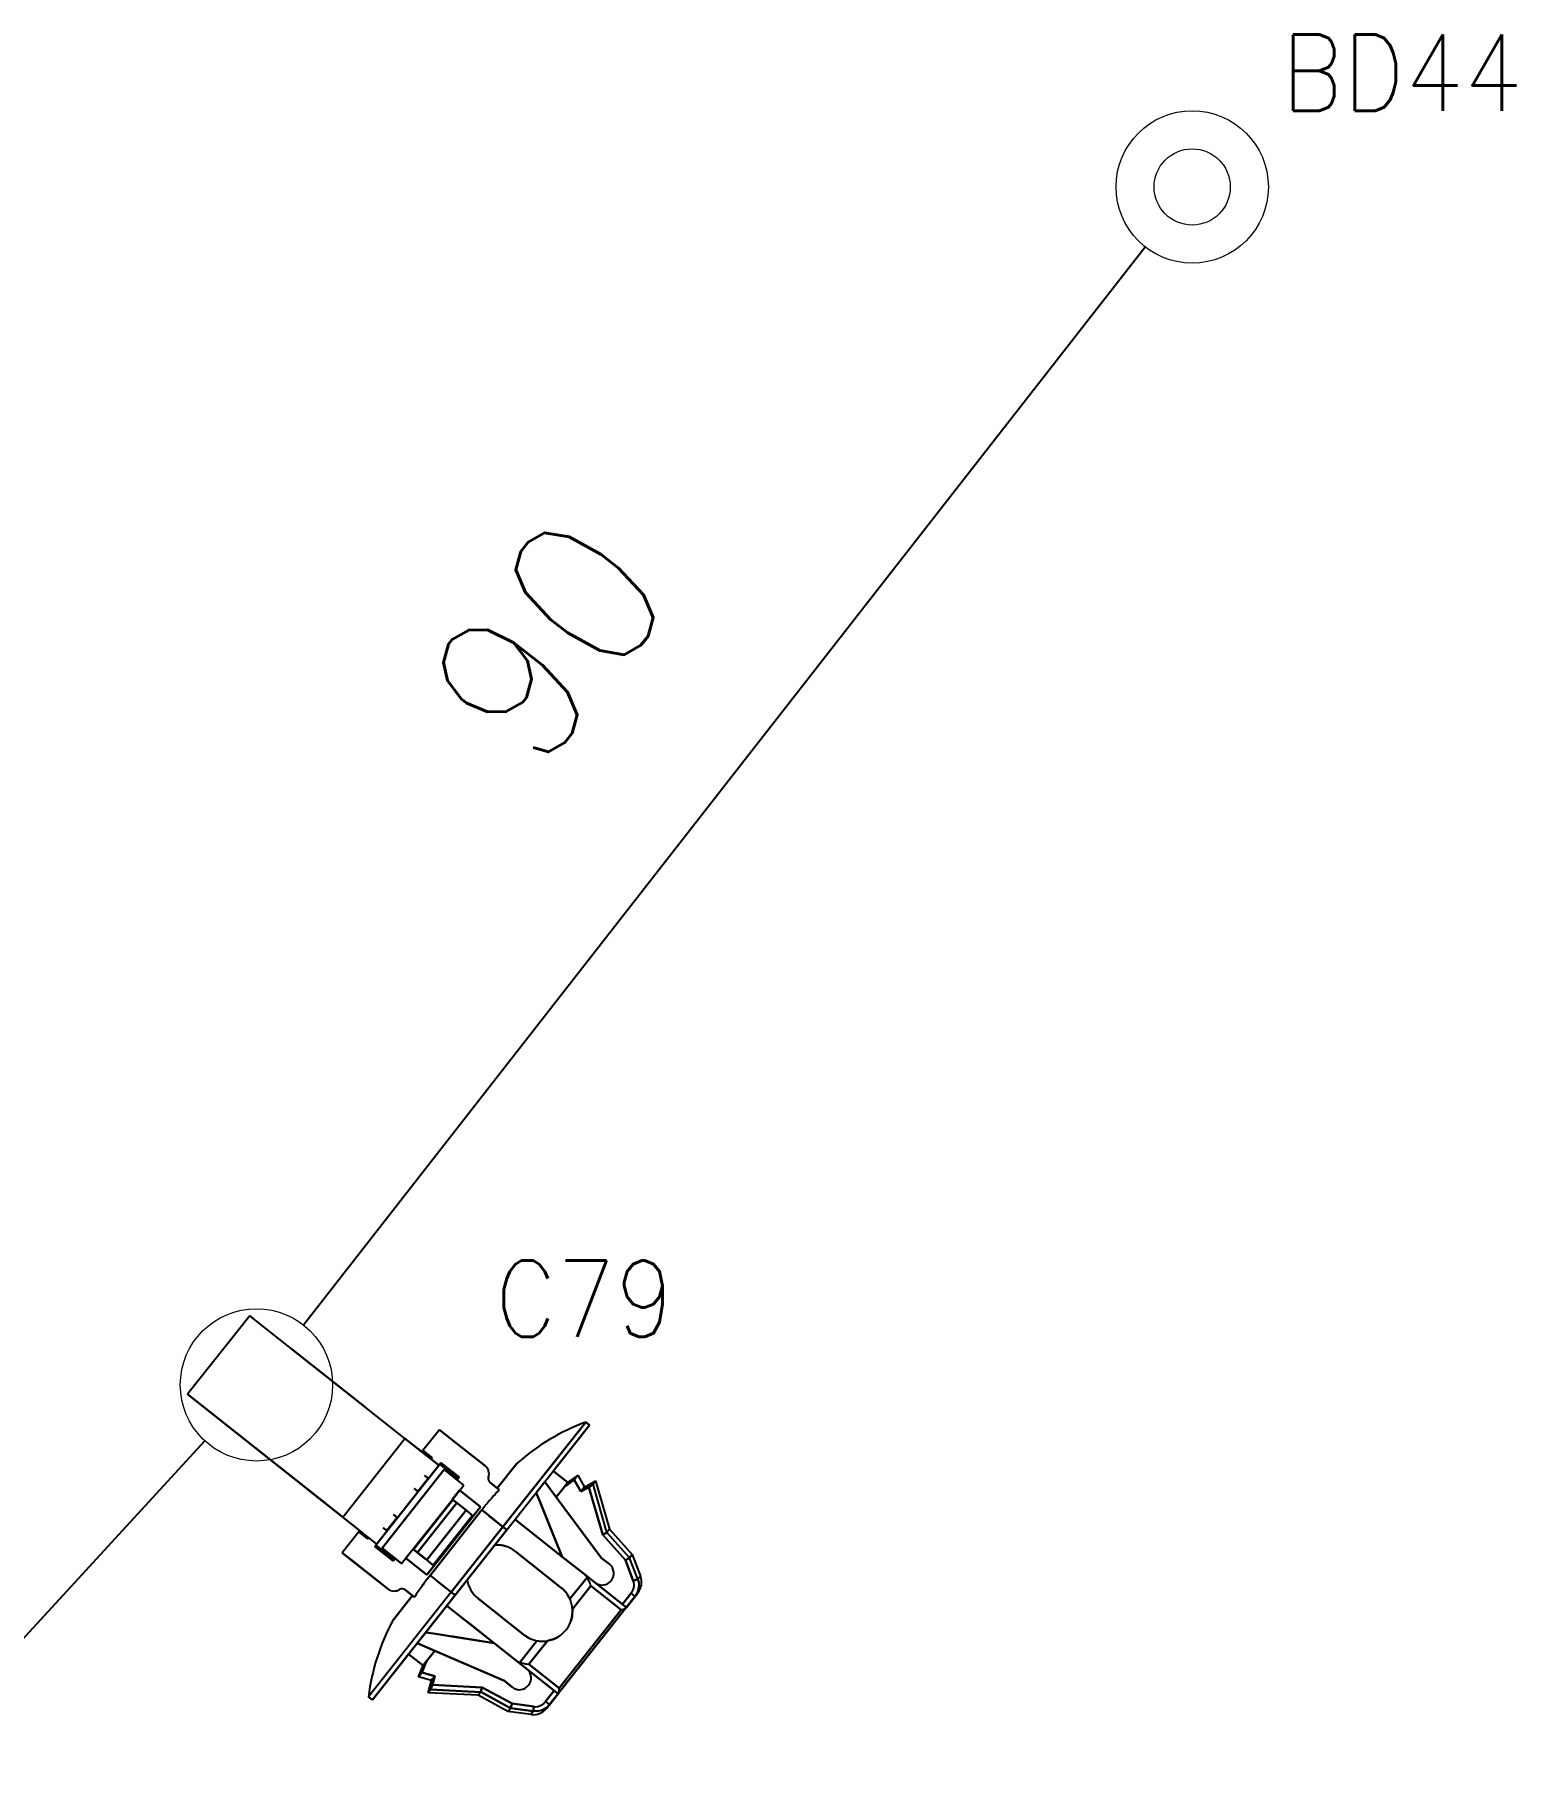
# Model space of a CAD drawing. Header units: inches. Extents: x 47316 to 59086, y 3141 to 11743.
# Drawn here: x 52973.3 to 53021.9, y 5862.2 to 5919 of the extents above; entities that cross this region are included whole.
import ezdxf

# ---------------------------------------------------------------- set-up
doc = ezdxf.new("R2010")
doc.units = ezdxf.units.IN
doc.header["$MEASUREMENT"] = 0
doc.styles.get("Standard").update_dxf_attribs({"font": ''})
doc.styles.get('Standard').set_extended_font_data('SimSun')
doc.linetypes.add('_VH_OTCON', pattern='A,0.0001,[7,VeSys.shx,S=0.1,R=0,X=0,Y=0],-0.4,[7,VeSys.shx,S=0.1,R=0,X=0,Y=0],-0.4,["X",Standard,S=1,R=0,X=-0.5,Y=-0.5],-0.0001,[7,VeSys.shx,S=0.1,R=0,X=0,Y=0],-0.4', length=1.2002)

msp = doc.modelspace()

# ---------------------------------------------------------------- linework, layer by layer
at = {"color": 0, "linetype": '_VH_OTCON', "ltscale": 5}
for p, q in [((52982.128, 5876.619), (53009.765, 5911.988)), ((52936.622, 5826.868), (52978.896, 5872.809))]:
    msp.add_line(p, q, dxfattribs=at)
at = {"color": 7, "ltscale": 0.15}
for p, q in [((52980.366, 5876.918), (52978.329, 5874.343)), ((52983.427, 5870.31), (52985.464, 5872.886)), ((52983.427, 5870.31), (52985.464, 5872.886)), ((52986.748, 5871.87), (52984.71, 5869.295)), ((52984.71, 5869.295), (52986.748, 5871.87)), ((52985.354, 5868.786), (52987.392, 5871.361)), ((52985.354, 5868.786), (52987.392, 5871.361)), ((52992.564, 5867.27), (52990.526, 5864.694)), ((52990.526, 5864.694), (52992.564, 5867.27))]:
    msp.add_line(p, q, dxfattribs=at)
at = {"color": 7, "ltscale": 0.378893}
msp.add_line((52985.464, 5872.886), (52980.366, 5876.918), dxfattribs=at)
at = {"color": 7, "ltscale": 0.0272}
msp.add_line((52980.482, 5876.827), (52980.366, 5876.918), dxfattribs=at)
at = {"color": 7, "ltscale": 0.37888}
msp.add_line((52985.464, 5872.886), (52980.366, 5876.918), dxfattribs=at)
at = {"color": 7, "ltscale": 0.027199}
msp.add_line((52980.366, 5876.918), (52980.482, 5876.827), dxfattribs=at)
at = {"color": 7, "ltscale": 0.142589}
msp.add_line((52981.752, 5875.822), (52984.2, 5873.886), dxfattribs=at)
at = {"color": 7, "ltscale": 0.142593}
msp.add_line((52984.201, 5873.885), (52981.753, 5875.822), dxfattribs=at)
at = {"color": 7, "ltscale": 0.378897}
msp.add_line((52978.329, 5874.343), (52983.427, 5870.31), dxfattribs=at)
at = {"color": 7, "ltscale": 0.215019}
msp.add_line((52981.833, 5871.571), (52978.329, 5874.343), dxfattribs=at)
at = {"color": 7, "ltscale": 0.315749}
msp.add_line((52978.329, 5874.343), (52982.986, 5870.659), dxfattribs=at)
at = {"color": 7, "ltscale": 0.378905}
msp.add_line((52983.427, 5870.31), (52978.329, 5874.343), dxfattribs=at)
at = {"color": 7, "ltscale": 0.315758}
msp.add_line((52978.329, 5874.343), (52982.986, 5870.659), dxfattribs=at)
at = {"color": 7, "ltscale": 0.179182}
msp.add_line((52981.658, 5871.71), (52978.581, 5874.143), dxfattribs=at)
at = {"color": 7, "ltscale": 0.2}
for p, q in [((52991.397, 5873.426), (52988.681, 5869.992)), ((52988.681, 5869.992), (52991.397, 5873.426)), ((52988.81, 5869.89), (52991.526, 5873.324)), ((52988.81, 5869.89), (52991.526, 5873.324)), ((52986.984, 5867.846), (52984.267, 5864.412)), ((52986.984, 5867.846), (52984.267, 5864.412)), ((52987.112, 5867.744), (52984.396, 5864.31)), ((52984.396, 5864.31), (52987.112, 5867.744))]:
    msp.add_line(p, q, dxfattribs=at)
at = {"color": 7, "ltscale": 0.0075}
for p, q in [((52991.397, 5873.426), (52991.526, 5873.324)), ((52991.526, 5873.324), (52991.397, 5873.426)), ((52986.108, 5871.679), (52986.236, 5871.577)), ((52986.236, 5871.577), (52986.108, 5871.679)), ((52985.897, 5871.148), (52985.768, 5871.25)), ((52985.768, 5871.25), (52985.897, 5871.148)), ((52985.089, 5870.391), (52985.218, 5870.289)), ((52985.218, 5870.289), (52985.089, 5870.391)), ((52988.81, 5869.89), (52988.681, 5869.992)), ((52988.681, 5869.992), (52988.81, 5869.89)), ((52984.878, 5869.86), (52984.75, 5869.962)), ((52984.75, 5869.962), (52984.878, 5869.86)), ((52986.984, 5867.846), (52987.112, 5867.744)), ((52987.112, 5867.744), (52986.984, 5867.846)), ((52993.015, 5867.707), (52992.886, 5867.809)), ((52993.015, 5867.707), (52992.886, 5867.809)), ((52984.267, 5864.412), (52984.396, 5864.31)), ((52984.396, 5864.31), (52984.267, 5864.412)), ((52990.489, 5864.515), (52990.36, 5864.616)), ((52990.076, 5864.257), (52990.205, 5864.155)), ((52990.076, 5864.257), (52990.205, 5864.155))]:
    msp.add_line(p, q, dxfattribs=at)
at = {"color": 7, "ltscale": 0.0644}
for p, q in [((52985.464, 5872.886), (52986.57, 5872.011)), ((52986.57, 5872.011), (52985.464, 5872.886)), ((52984.533, 5869.436), (52983.427, 5870.31)), ((52984.533, 5869.436), (52983.427, 5870.31))]:
    msp.add_line(p, q, dxfattribs=at)
at = {"color": 7, "ltscale": 0.039999}
for p, q in [((52986.595, 5873.177), (52986.052, 5872.49)), ((52986.595, 5873.177), (52986.052, 5872.49)), ((52983.947, 5869.829), (52983.404, 5869.142)), ((52983.947, 5869.829), (52983.404, 5869.142))]:
    msp.add_line(p, q, dxfattribs=at)
at = {"color": 7, "ltscale": 0.022501}
for p, q in [((52986.595, 5873.177), (52986.982, 5872.872)), ((52986.982, 5872.872), (52986.595, 5873.177)), ((52983.404, 5869.142), (52983.79, 5868.837)), ((52983.404, 5869.142), (52983.79, 5868.837))]:
    msp.add_line(p, q, dxfattribs=at)
at = {"color": 7, "ltscale": 0.064999}
for p, q in [((52986.982, 5872.872), (52988.098, 5871.989)), ((52988.098, 5871.989), (52986.982, 5872.872)), ((52983.79, 5868.837), (52984.906, 5867.954)), ((52983.79, 5868.837), (52984.906, 5867.954))]:
    msp.add_line(p, q, dxfattribs=at)
at = {"color": 7, "ltscale": 0.087396}
for p, q in [((52991.526, 5873.324), (52990.339, 5871.823)), ((52991.526, 5873.324), (52990.339, 5871.823)), ((52984.396, 5864.31), (52985.583, 5865.811))]:
    msp.add_line(p, q, dxfattribs=at)
at = {"color": 7, "ltscale": 0.002499}
for p, q in [((52986.052, 5872.49), (52986.018, 5872.448)), ((52986.318, 5872.21), (52986.352, 5872.253)), ((52986.352, 5872.253), (52986.318, 5872.21)), ((52986.644, 5872.092), (52986.61, 5872.049)), ((52986.61, 5872.049), (52986.644, 5872.092)), ((52986.61, 5872.049), (52986.644, 5872.092)), ((52987.134, 5871.565), (52987.168, 5871.608)), ((52987.168, 5871.608), (52987.134, 5871.565)), ((52987.134, 5871.565), (52987.168, 5871.608)), ((52983.981, 5869.872), (52983.947, 5869.829)), ((52984.247, 5869.592), (52984.281, 5869.634)), ((52984.281, 5869.634), (52984.247, 5869.592)), ((52984.471, 5869.345), (52984.505, 5869.388)), ((52984.471, 5869.345), (52984.505, 5869.388)), ((52985.063, 5868.946), (52985.097, 5868.989)), ((52985.097, 5868.989), (52985.063, 5868.946)), ((52985.063, 5868.946), (52985.097, 5868.989))]:
    msp.add_line(p, q, dxfattribs=at)
at = {"color": 7, "ltscale": 0.0175}
for p, q in [((52986.052, 5872.49), (52986.352, 5872.253)), ((52986.352, 5872.253), (52986.052, 5872.49)), ((52983.947, 5869.829), (52984.247, 5869.592)), ((52983.947, 5869.829), (52984.247, 5869.592)), ((52984.247, 5869.592), (52983.947, 5869.829))]:
    msp.add_line(p, q, dxfattribs=at)
at = {"color": 7, "ltscale": 2.6e-05}
for p, q in [((52986.052, 5872.49), (52986.052, 5872.49)), ((52983.947, 5869.829), (52983.947, 5869.829))]:
    msp.add_line(p, q, dxfattribs=at)
at = {"color": 7, "ltscale": 0.026669}
for p, q in [((52981.658, 5871.71), (52982.116, 5871.347)), ((52982.116, 5871.347), (52981.658, 5871.71)), ((52981.833, 5871.571), (52982.29, 5871.209))]:
    msp.add_line(p, q, dxfattribs=at)
at = {"color": 7, "ltscale": 0.154999}
for p, q in [((52984.505, 5869.388), (52986.61, 5872.049)), ((52986.61, 5872.049), (52984.505, 5869.388))]:
    msp.add_line(p, q, dxfattribs=at)
at = {"color": 7, "ltscale": 0.032501}
for p, q in [((52986.61, 5872.049), (52987.168, 5871.608)), ((52987.168, 5871.608), (52986.61, 5872.049)), ((52984.505, 5869.388), (52985.063, 5868.946)), ((52984.505, 5869.388), (52985.063, 5868.946))]:
    msp.add_line(p, q, dxfattribs=at)
at = {"color": 7, "ltscale": 0.035001}
for p, q in [((52987.245, 5871.617), (52986.644, 5872.092)), ((52987.245, 5871.617), (52986.644, 5872.092)), ((52986.644, 5872.092), (52987.245, 5871.617)), ((52984.471, 5869.345), (52985.072, 5868.87)), ((52985.072, 5868.87), (52984.471, 5869.345)), ((52987.112, 5867.744), (52986.511, 5868.219)), ((52987.112, 5867.744), (52986.511, 5868.219))]:
    msp.add_line(p, q, dxfattribs=at)
at = {"color": 7, "ltscale": 0.0375}
for p, q in [((52987.392, 5871.361), (52986.748, 5871.87)), ((52987.392, 5871.361), (52986.748, 5871.87)), ((52984.71, 5869.295), (52985.354, 5868.786)), ((52985.354, 5868.786), (52984.71, 5869.295))]:
    msp.add_line(p, q, dxfattribs=at)
at = {"color": 7, "ltscale": 0.047501}
for p, q in [((52988.495, 5871.256), (52989.14, 5872.072)), ((52989.14, 5872.072), (52988.495, 5871.256)), ((52985.065, 5866.921), (52985.711, 5867.736)), ((52985.711, 5867.736), (52985.065, 5866.921))]:
    msp.add_line(p, q, dxfattribs=at)
at = {"color": 7, "ltscale": 0.027499}
for p, q in [((52990.81, 5871.448), (52990.338, 5871.822)), ((52990.338, 5871.822), (52990.81, 5871.448)), ((52986.057, 5865.439), (52985.584, 5865.812)), ((52985.584, 5865.812), (52986.057, 5865.439))]:
    msp.add_line(p, q, dxfattribs=at)
at = {"color": 7, "ltscale": 0.018174}
msp.add_line((52990.81, 5871.448), (52991.133, 5871.68), dxfattribs=at)
at = {"color": 7, "ltscale": 0.000925}
msp.add_line((52991.133, 5871.681), (52991.121, 5871.665), dxfattribs=at)
at = {"color": 7, "ltscale": 0.000912}
for p, q in [((52991.121, 5871.665), (52991.133, 5871.68)), ((52986.329, 5864.945), (52986.341, 5864.961))]:
    msp.add_line(p, q, dxfattribs=at)
at = {"color": 7, "ltscale": 0.020195}
for p, q in [((52991.133, 5871.681), (52991.353, 5871.297)), ((52991.019, 5871.536), (52991.239, 5871.152)), ((52991.239, 5871.152), (52991.019, 5871.536)), ((52986.329, 5864.945), (52985.905, 5865.071)), ((52986.019, 5865.215), (52986.443, 5865.09)), ((52986.443, 5865.09), (52986.019, 5865.215))]:
    msp.add_line(p, q, dxfattribs=at)
at = {"color": 7, "ltscale": 0.108633}
msp.add_line((52983.981, 5869.872), (52982.116, 5871.347), dxfattribs=at)
at = {"color": 7, "ltscale": 0.076392}
msp.add_line((52983.427, 5870.31), (52982.116, 5871.347), dxfattribs=at)
at = {"color": 7, "ltscale": 0.098454}
msp.add_line((52983.981, 5869.872), (52982.29, 5871.209), dxfattribs=at)
at = {"color": 7, "ltscale": 0.025}
for p, q in [((52986.23, 5871.582), (52985.891, 5871.153)), ((52986.23, 5871.582), (52985.891, 5871.153)), ((52985.212, 5870.294), (52984.872, 5869.865)), ((52985.212, 5870.294), (52984.872, 5869.865)), ((52985.218, 5870.289), (52984.878, 5869.86)), ((52983.833, 5868.803), (52983.404, 5869.142))]:
    msp.add_line(p, q, dxfattribs=at)
at = {"color": 7, "ltscale": 0.023056}
msp.add_line((52986.21, 5871.544), (52985.897, 5871.148), dxfattribs=at)
at = {"color": 7, "ltscale": 0.000368}
msp.add_line((52986.23, 5871.582), (52986.236, 5871.577), dxfattribs=at)
at = {"color": 7, "ltscale": 0.017502}
for p, q in [((52987.256, 5871.189), (52987.018, 5870.889)), ((52985.728, 5869.258), (52985.49, 5868.957))]:
    msp.add_line(p, q, dxfattribs=at)
at = {"color": 7, "ltscale": 0.004999}
for p, q in [((52987.177, 5871.531), (52987.245, 5871.617)), ((52987.245, 5871.617), (52987.177, 5871.531)), ((52985.072, 5868.87), (52985.14, 5868.955)), ((52985.14, 5868.955), (52985.072, 5868.87))]:
    msp.add_line(p, q, dxfattribs=at)
at = {"color": 7, "ltscale": 0.040002}
for p, q in [((52987.943, 5870.646), (52987.256, 5871.189)), ((52987.943, 5870.646), (52987.256, 5871.189)), ((52987.256, 5871.189), (52987.943, 5870.646)), ((52985.49, 5868.957), (52986.177, 5868.414)), ((52986.177, 5868.414), (52985.49, 5868.957))]:
    msp.add_line(p, q, dxfattribs=at)
at = {"color": 7, "ltscale": 0.017476}
for p, q in [((52988.258, 5871.443), (52988.558, 5871.206)), ((52985.474, 5867.923), (52985.774, 5867.686))]:
    msp.add_line(p, q, dxfattribs=at)
at = {"color": 7, "ltscale": 0.017471}
for p, q in [((52988.558, 5871.206), (52988.258, 5871.443)), ((52985.774, 5867.686), (52985.474, 5867.923))]:
    msp.add_line(p, q, dxfattribs=at)
at = {"color": 7, "ltscale": 0.00369}
for p, q in [((52988.495, 5871.256), (52988.558, 5871.206)), ((52985.774, 5867.686), (52985.711, 5867.736))]:
    msp.add_line(p, q, dxfattribs=at)
at = {"color": 7, "ltscale": 0.015242}
for p, q in [((52989.898, 5870.798), (52989.772, 5871.107)), ((52986.15, 5866.528), (52986.48, 5866.476))]:
    msp.add_line(p, q, dxfattribs=at)
at = {"color": 7, "ltscale": 0.015215}
msp.add_line((52989.772, 5871.107), (52989.898, 5870.798), dxfattribs=at)
at = {"color": 7, "ltscale": 0.020602}
for p, q in [((52990.054, 5871.463), (52989.774, 5871.109)), ((52990.054, 5871.463), (52989.774, 5871.109)), ((52985.868, 5866.171), (52986.148, 5866.525))]:
    msp.add_line(p, q, dxfattribs=at)
at = {"color": 7, "ltscale": 0.028456}
for p, q in [((52990.427, 5870.964), (52990.054, 5871.463)), ((52990.054, 5871.463), (52990.427, 5870.964)), ((52986.44, 5865.924), (52985.868, 5866.171)), ((52985.868, 5866.171), (52986.44, 5865.924))]:
    msp.add_line(p, q, dxfattribs=at)
at = {"color": 7, "ltscale": 0.019785}
for p, q in [((52990.427, 5870.964), (52990.695, 5871.303)), ((52990.695, 5871.303), (52990.427, 5870.964)), ((52986.44, 5865.924), (52986.171, 5865.584)), ((52986.171, 5865.584), (52986.44, 5865.924))]:
    msp.add_line(p, q, dxfattribs=at)
at = {"color": 7, "ltscale": 0.018199}
for p, q in [((52990.695, 5871.303), (52991.019, 5871.536)), ((52991.019, 5871.536), (52990.695, 5871.303)), ((52986.171, 5865.584), (52986.019, 5865.215)), ((52986.019, 5865.215), (52986.171, 5865.584))]:
    msp.add_line(p, q, dxfattribs=at)
at = {"color": 7, "ltscale": 0.008441}
for p, q in [((52990.81, 5871.448), (52990.695, 5871.303)), ((52990.695, 5871.303), (52990.81, 5871.448)), ((52991.354, 5871.297), (52991.239, 5871.152))]:
    msp.add_line(p, q, dxfattribs=at)
at = {"color": 7, "ltscale": 0.008432}
msp.add_line((52990.696, 5871.303), (52990.81, 5871.448), dxfattribs=at)
at = {"color": 7, "ltscale": 0.00434}
msp.add_line((52990.755, 5871.379), (52990.697, 5871.305), dxfattribs=at)
at = {"color": 7, "ltscale": 0.003674}
for p, q in [((52990.805, 5871.442), (52990.755, 5871.379)), ((52986.111, 5865.508), (52986.061, 5865.445))]:
    msp.add_line(p, q, dxfattribs=at)
at = {"color": 7, "ltscale": 0.002209}
msp.add_line((52990.776, 5871.404), (52990.806, 5871.442), dxfattribs=at)
at = {"color": 7, "ltscale": 0.000342}
for p, q in [((52990.81, 5871.448), (52990.805, 5871.442)), ((52986.061, 5865.445), (52986.057, 5865.439))]:
    msp.add_line(p, q, dxfattribs=at)
at = {"color": 7, "ltscale": 0.000286}
for p, q in [((52990.81, 5871.446), (52990.805, 5871.442)), ((52990.805, 5871.442), (52990.81, 5871.446))]:
    msp.add_line(p, q, dxfattribs=at)
at = {"color": 7, "ltscale": 0.00033}
for p, q in [((52990.806, 5871.442), (52990.81, 5871.448)), ((52991.353, 5871.297), (52991.349, 5871.291)), ((52986.057, 5865.439), (52986.061, 5865.444))]:
    msp.add_line(p, q, dxfattribs=at)
at = {"color": 7, "ltscale": 0.004681}
for p, q in [((52991.082, 5871.616), (52991.019, 5871.536)), ((52991.019, 5871.536), (52991.082, 5871.616))]:
    msp.add_line(p, q, dxfattribs=at)
at = {"color": 7, "ltscale": 0.002823}
msp.add_line((52991.121, 5871.665), (52991.082, 5871.616), dxfattribs=at)
at = {"color": 7, "ltscale": 0.00282}
for p, q in [((52991.082, 5871.616), (52991.121, 5871.665)), ((52986.341, 5864.961), (52986.38, 5865.009))]:
    msp.add_line(p, q, dxfattribs=at)
at = {"color": 7, "ltscale": 0.008429}
for p, q in [((52991.239, 5871.152), (52991.353, 5871.297)), ((52986.019, 5865.215), (52985.905, 5865.071))]:
    msp.add_line(p, q, dxfattribs=at)
at = {"color": 7, "ltscale": 0.013619}
for p, q in [((52991.239, 5871.152), (52991.501, 5871.294)), ((52991.501, 5871.294), (52991.239, 5871.152)), ((52986.443, 5865.09), (52986.365, 5864.802)), ((52986.365, 5864.802), (52986.443, 5865.09))]:
    msp.add_line(p, q, dxfattribs=at)
at = {"color": 7, "ltscale": 0.004291}
msp.add_line((52991.297, 5871.226), (52991.239, 5871.152), dxfattribs=at)
at = {"color": 7, "ltscale": 0.003809}
msp.add_line((52991.349, 5871.291), (52991.297, 5871.226), dxfattribs=at)
at = {"color": 7, "ltscale": 0.001593}
msp.add_line((52991.328, 5871.264), (52991.349, 5871.292), dxfattribs=at)
at = {"color": 7, "ltscale": 0.000327}
msp.add_line((52991.349, 5871.292), (52991.354, 5871.297), dxfattribs=at)
at = {"color": 7, "ltscale": 0.019025}
msp.add_line((52991.354, 5871.297), (52991.72, 5871.496), dxfattribs=at)
at = {"color": 7, "ltscale": 0.074459}
for p, q in [((52991.501, 5871.294), (52991.954, 5869.728)), ((52991.954, 5869.728), (52991.501, 5871.294)), ((52986.365, 5864.802), (52987.993, 5864.722)), ((52987.993, 5864.722), (52986.365, 5864.802))]:
    msp.add_line(p, q, dxfattribs=at)
at = {"color": 7, "ltscale": 0.006177}
msp.add_line((52991.636, 5871.39), (52991.72, 5871.496), dxfattribs=at)
at = {"color": 7, "ltscale": 0.006165}
for p, q in [((52991.72, 5871.496), (52991.636, 5871.39)), ((52992.177, 5869.913), (52992.094, 5869.807)), ((52992.177, 5869.913), (52992.094, 5869.807))]:
    msp.add_line(p, q, dxfattribs=at)
at = {"color": 7, "ltscale": 0.075264}
msp.add_line((52992.094, 5869.807), (52991.636, 5871.39), dxfattribs=at)
at = {"color": 7, "ltscale": 0.075271}
for p, q in [((52992.094, 5869.807), (52991.636, 5871.39)), ((52991.72, 5871.496), (52992.177, 5869.913)), ((52987.866, 5864.462), (52986.22, 5864.543)), ((52986.304, 5864.648), (52987.949, 5864.568)), ((52987.949, 5864.568), (52986.304, 5864.648))]:
    msp.add_line(p, q, dxfattribs=at)
at = {"color": 7, "ltscale": 0.057913}
msp.add_line((52983.981, 5869.872), (52982.986, 5870.659), dxfattribs=at)
at = {"color": 7, "ltscale": 0.095001}
for p, q in [((52985.743, 5869.246), (52987.033, 5870.877)), ((52987.033, 5870.877), (52985.743, 5869.246)), ((52985.871, 5869.145), (52987.161, 5870.776)), ((52987.161, 5870.776), (52985.871, 5869.145)), ((52987.467, 5870.534), (52986.177, 5868.903)), ((52986.177, 5868.903), (52987.467, 5870.534)), ((52987.68, 5870.365), (52986.39, 5868.734))]:
    msp.add_line(p, q, dxfattribs=at)
at = {"color": 7, "ltscale": 0.129999}
for p, q in [((52986.177, 5868.414), (52987.943, 5870.646)), ((52987.943, 5870.646), (52986.177, 5868.414))]:
    msp.add_line(p, q, dxfattribs=at)
at = {"color": 7, "ltscale": 0.125}
for p, q in [((52987.985, 5870.543), (52986.287, 5868.397)), ((52986.287, 5868.397), (52987.985, 5870.543)), ((52988.681, 5869.992), (52986.984, 5867.846)), ((52986.984, 5867.846), (52988.681, 5869.992)), ((52988.81, 5869.89), (52987.112, 5867.744)), ((52987.112, 5867.744), (52988.81, 5869.89))]:
    msp.add_line(p, q, dxfattribs=at)
at = {"color": 7, "ltscale": 0.00087}
for p, q in [((52987.033, 5870.877), (52987.018, 5870.889)), ((52987.018, 5870.889), (52987.033, 5870.877)), ((52985.743, 5869.246), (52985.728, 5869.258)), ((52985.728, 5869.258), (52985.743, 5869.246))]:
    msp.add_line(p, q, dxfattribs=at)
at = {"color": 7, "ltscale": 0.007443}
for p, q in [((52987.161, 5870.776), (52987.033, 5870.877)), ((52987.033, 5870.877), (52987.161, 5870.776)), ((52985.871, 5869.145), (52985.743, 5869.246)), ((52985.743, 5869.246), (52985.871, 5869.145))]:
    msp.add_line(p, q, dxfattribs=at)
at = {"color": 7, "ltscale": 0.017839}
for p, q in [((52987.467, 5870.534), (52987.161, 5870.776)), ((52987.161, 5870.776), (52987.467, 5870.534)), ((52986.177, 5868.903), (52985.871, 5869.145)), ((52985.871, 5869.145), (52986.177, 5868.903))]:
    msp.add_line(p, q, dxfattribs=at)
at = {"color": 7, "ltscale": 0.040569}
for p, q in [((52988.681, 5869.992), (52987.985, 5870.543)), ((52986.287, 5868.397), (52986.984, 5867.846))]:
    msp.add_line(p, q, dxfattribs=at)
at = {"color": 7, "ltscale": 0.040567}
for p, q in [((52987.985, 5870.543), (52988.681, 5869.992)), ((52986.287, 5868.397), (52986.984, 5867.846))]:
    msp.add_line(p, q, dxfattribs=at)
at = {"color": 7, "ltscale": 0.026985}
for p, q in [((52990.121, 5870.251), (52989.898, 5870.798)), ((52986.48, 5866.476), (52987.063, 5866.385))]:
    msp.add_line(p, q, dxfattribs=at)
at = {"color": 7, "ltscale": 0.02701}
msp.add_line((52989.898, 5870.798), (52990.121, 5870.251), dxfattribs=at)
at = {"color": 7, "ltscale": 0.11383}
for p, q in [((52991.918, 5868.967), (52990.427, 5870.964)), ((52990.427, 5870.964), (52991.918, 5868.967)), ((52988.726, 5864.932), (52986.44, 5865.924)), ((52986.44, 5865.924), (52988.726, 5864.932))]:
    msp.add_line(p, q, dxfattribs=at)
at = {"color": 7, "ltscale": 0.000322}
msp.add_line((52985.218, 5870.289), (52985.212, 5870.294), dxfattribs=at)
at = {"color": 7, "ltscale": 0.012407}
for p, q in [((52987.68, 5870.365), (52987.467, 5870.534)), ((52986.39, 5868.734), (52986.177, 5868.903))]:
    msp.add_line(p, q, dxfattribs=at)
at = {"color": 7, "ltscale": 0.013841}
for p, q in [((52987.467, 5870.534), (52987.705, 5870.346)), ((52986.414, 5868.715), (52986.177, 5868.903))]:
    msp.add_line(p, q, dxfattribs=at)
at = {"color": 7, "ltscale": 0.001447}
msp.add_line((52987.68, 5870.365), (52987.705, 5870.346), dxfattribs=at)
at = {"color": 7, "ltscale": 0.02751}
msp.add_line((52988.681, 5869.992), (52988.209, 5870.365), dxfattribs=at)
msp.add_line((52988.681, 5869.992), (52988.209, 5870.365), dxfattribs=at)
at = {"color": 7, "ltscale": 0.089999}
for p, q in [((52990.627, 5869.011), (52989.082, 5870.234)), ((52989.082, 5870.234), (52990.627, 5869.011)), ((52986.841, 5867.401), (52988.386, 5866.178)), ((52988.386, 5866.178), (52986.841, 5867.401))]:
    msp.add_line(p, q, dxfattribs=at)
at = {"color": 7, "ltscale": 0.064963}
msp.add_line((52990.09, 5870.328), (52990.627, 5869.011), dxfattribs=at)
at = {"color": 7, "ltscale": 0.061156}
for p, q in [((52990.627, 5869.011), (52990.121, 5870.251)), ((52987.063, 5866.385), (52988.386, 5866.178))]:
    msp.add_line(p, q, dxfattribs=at)
at = {"color": 7, "ltscale": 0.061161}
msp.add_line((52990.121, 5870.251), (52990.627, 5869.011), dxfattribs=at)
at = {"color": 7, "ltscale": 0.004321}
for p, q in [((52991.954, 5869.728), (52992.036, 5869.774)), ((52992.036, 5869.774), (52991.954, 5869.728)), ((52987.968, 5864.631), (52987.993, 5864.722)), ((52987.993, 5864.722), (52987.968, 5864.631))]:
    msp.add_line(p, q, dxfattribs=at)
at = {"color": 7, "ltscale": 0.051095}
for p, q in [((52991.954, 5869.728), (52992.698, 5868.894)), ((52992.698, 5868.894), (52991.954, 5869.728)), ((52987.993, 5864.722), (52988.977, 5864.19)), ((52988.977, 5864.19), (52987.993, 5864.722))]:
    msp.add_line(p, q, dxfattribs=at)
at = {"color": 7, "ltscale": 0.000205}
for p, q in [((52992.036, 5869.774), (52992.04, 5869.776)), ((52992.04, 5869.776), (52992.036, 5869.774)), ((52987.967, 5864.627), (52987.968, 5864.631)), ((52987.968, 5864.631), (52987.967, 5864.627))]:
    msp.add_line(p, q, dxfattribs=at)
at = {"color": 7, "ltscale": 0.002621}
for p, q in [((52992.04, 5869.776), (52992.09, 5869.804)), ((52992.09, 5869.804), (52992.04, 5869.776)), ((52987.951, 5864.571), (52987.967, 5864.627)), ((52987.967, 5864.627), (52987.951, 5864.571))]:
    msp.add_line(p, q, dxfattribs=at)
at = {"color": 7, "ltscale": 0.050773}
for p, q in [((52992.83, 5868.975), (52992.09, 5869.804)), ((52987.951, 5864.571), (52988.929, 5864.042)), ((52988.929, 5864.042), (52987.951, 5864.571))]:
    msp.add_line(p, q, dxfattribs=at)
at = {"color": 7, "ltscale": 0.050769}
msp.add_line((52992.83, 5868.975), (52992.093, 5869.807), dxfattribs=at)
at = {"color": 7, "ltscale": 0.05076}
for p, q in [((52992.177, 5869.913), (52992.917, 5869.083)), ((52988.843, 5863.933), (52987.866, 5864.462))]:
    msp.add_line(p, q, dxfattribs=at)
at = {"color": 7, "ltscale": 0.000629}
msp.add_line((52984.479, 5869.356), (52984.471, 5869.345), dxfattribs=at)
at = {"color": 7, "ltscale": 0.021939}
msp.add_line((52984.505, 5869.388), (52984.882, 5869.09), dxfattribs=at)
at = {"color": 7, "ltscale": 0.010562}
msp.add_line((52985.063, 5868.946), (52984.882, 5869.09), dxfattribs=at)
at = {"color": 7, "ltscale": 0.002502}
msp.add_line((52985.14, 5868.955), (52985.097, 5868.989), dxfattribs=at)
at = {"color": 7, "ltscale": 0.023952}
msp.add_line((52986.139, 5868.932), (52985.728, 5869.258), dxfattribs=at)
at = {"color": 7, "ltscale": 0.014789}
msp.add_line((52986.161, 5868.915), (52986.415, 5868.714), dxfattribs=at)
at = {"color": 7, "ltscale": 0.0875}
for p, q in [((52989.087, 5869.182), (52990.59, 5867.994)), ((52990.59, 5867.994), (52989.087, 5869.182)), ((52990.59, 5867.994), (52989.087, 5869.182)), ((52989.367, 5866.449), (52987.865, 5867.637)), ((52987.865, 5867.637), (52989.367, 5866.449)), ((52985.584, 5865.812), (52984.396, 5864.31))]:
    msp.add_line(p, q, dxfattribs=at)
at = {"color": 7, "ltscale": 0.039936}
for p, q in [((52991.313, 5868.469), (52990.627, 5869.011)), ((52990.627, 5869.011), (52991.313, 5868.469)), ((52988.386, 5866.178), (52989.072, 5865.636)), ((52989.072, 5865.636), (52988.386, 5866.178))]:
    msp.add_line(p, q, dxfattribs=at)
at = {"color": 7, "ltscale": 0.014999}
for p, q in [((52992.175, 5868.763), (52991.918, 5868.967)), ((52992.175, 5868.763), (52991.918, 5868.967)), ((52991.918, 5868.967), (52992.175, 5868.763)), ((52988.984, 5864.729), (52988.726, 5864.932)), ((52988.726, 5864.932), (52988.984, 5864.729))]:
    msp.add_line(p, q, dxfattribs=at)
at = {"color": 7, "ltscale": 0.004276}
for p, q in [((52992.698, 5868.894), (52992.778, 5868.943)), ((52992.778, 5868.942), (52992.698, 5868.894)), ((52988.948, 5864.101), (52988.977, 5864.19)), ((52988.977, 5864.19), (52988.948, 5864.101))]:
    msp.add_line(p, q, dxfattribs=at)
at = {"color": 7, "ltscale": 0.0329}
for p, q in [((52992.698, 5868.894), (52992.958, 5868.222)), ((52992.958, 5868.222), (52992.698, 5868.894)), ((52988.977, 5864.19), (52989.691, 5864.091)), ((52989.691, 5864.091), (52988.977, 5864.19))]:
    msp.add_line(p, q, dxfattribs=at)
at = {"color": 7, "ltscale": 0.002806}
for p, q in [((52992.778, 5868.943), (52992.83, 5868.975)), ((52988.929, 5864.042), (52988.948, 5864.101))]:
    msp.add_line(p, q, dxfattribs=at)
at = {"color": 7, "ltscale": 0.00266}
for p, q in [((52992.83, 5868.975), (52992.781, 5868.944)), ((52988.947, 5864.098), (52988.929, 5864.042))]:
    msp.add_line(p, q, dxfattribs=at)
at = {"color": 7, "ltscale": 0.034163}
for p, q in [((52993.103, 5868.278), (52992.83, 5868.975)), ((52988.929, 5864.042), (52989.669, 5863.937))]:
    msp.add_line(p, q, dxfattribs=at)
at = {"color": 7, "ltscale": 0.000128}
for p, q in [((52992.832, 5868.977), (52992.831, 5868.974)), ((52992.831, 5868.974), (52992.832, 5868.977)), ((52988.929, 5864.042), (52988.927, 5864.04))]:
    msp.add_line(p, q, dxfattribs=at)
at = {"color": 7, "ltscale": 0.006219}
msp.add_line((52992.832, 5868.977), (52992.917, 5869.083), dxfattribs=at)
at = {"color": 7, "ltscale": 0.006223}
for p, q in [((52992.917, 5869.083), (52992.832, 5868.977)), ((52988.843, 5863.933), (52988.927, 5864.04)), ((52988.843, 5863.933), (52988.927, 5864.04))]:
    msp.add_line(p, q, dxfattribs=at)
at = {"color": 7, "ltscale": 0.034208}
for p, q in [((52993.103, 5868.278), (52992.832, 5868.977)), ((52989.669, 5863.937), (52988.927, 5864.04))]:
    msp.add_line(p, q, dxfattribs=at)
at = {"color": 7, "ltscale": 0.034946}
for p, q in [((52992.917, 5869.083), (52993.193, 5868.37)), ((52989.601, 5863.828), (52988.843, 5863.933))]:
    msp.add_line(p, q, dxfattribs=at)
at = {"color": 7, "ltscale": 0.0625}
msp.add_line((52984.906, 5867.954), (52983.833, 5868.803), dxfattribs=at)
at = {"color": 7, "ltscale": 0.041339}
for p, q in [((52990.878, 5867.623), (52991.439, 5868.333)), ((52991.439, 5868.333), (52990.878, 5867.623)), ((52989.233, 5865.544), (52989.795, 5866.253)), ((52989.795, 5866.253), (52989.233, 5865.544))]:
    msp.add_line(p, q, dxfattribs=at)
at = {"color": 7, "ltscale": 0.082565}
for p, q in [((52991.313, 5868.469), (52992.73, 5867.348)), ((52992.73, 5867.348), (52991.313, 5868.469)), ((52990.489, 5864.515), (52989.072, 5865.636)), ((52989.072, 5865.636), (52990.489, 5864.515))]:
    msp.add_line(p, q, dxfattribs=at)
at = {"color": 7, "ltscale": 0.002635}
for p, q in [((52991.439, 5868.333), (52991.469, 5868.284)), ((52989.288, 5865.526), (52989.233, 5865.544))]:
    msp.add_line(p, q, dxfattribs=at)
at = {"color": 7, "ltscale": 0.002634}
for p, q in [((52991.469, 5868.284), (52991.439, 5868.333)), ((52989.233, 5865.544), (52989.288, 5865.526))]:
    msp.add_line(p, q, dxfattribs=at)
at = {"color": 7, "ltscale": 0.007092}
for p, q in [((52993.103, 5868.278), (52992.958, 5868.222)), ((52992.958, 5868.222), (52993.103, 5868.278)), ((52989.691, 5864.091), (52989.669, 5863.937)), ((52989.669, 5863.937), (52989.691, 5864.091))]:
    msp.add_line(p, q, dxfattribs=at)
at = {"color": 7, "ltscale": 0.00587}
msp.add_line((52993.194, 5868.369), (52993.103, 5868.278), dxfattribs=at)
at = {"color": 7, "ltscale": 0.005865}
for p, q in [((52993.103, 5868.278), (52993.194, 5868.369)), ((52989.602, 5863.828), (52989.669, 5863.937))]:
    msp.add_line(p, q, dxfattribs=at)
at = {"color": 7, "ltscale": 0.013786}
msp.add_line((52985.711, 5867.736), (52985.474, 5867.923), dxfattribs=at)
at = {"color": 7, "ltscale": 0.044711}
for p, q in [((52991.569, 5868.057), (52990.961, 5867.289)), ((52990.961, 5867.289), (52991.569, 5868.057)), ((52990.139, 5866.249), (52989.531, 5865.482)), ((52989.531, 5865.482), (52990.139, 5866.249))]:
    msp.add_line(p, q, dxfattribs=at)
at = {"color": 7, "ltscale": 0.057954}
for p, q in [((52992.564, 5867.27), (52991.569, 5868.057)), ((52991.569, 5868.057), (52992.564, 5867.27)), ((52989.531, 5865.482), (52990.526, 5864.694)), ((52990.526, 5864.694), (52989.531, 5865.482))]:
    msp.add_line(p, q, dxfattribs=at)
at = {"color": 7, "ltscale": 0.020941}
for p, q in [((52992.886, 5867.809), (52992.601, 5867.449)), ((52992.601, 5867.449), (52992.886, 5867.809)), ((52993.015, 5867.707), (52992.73, 5867.348)), ((52992.73, 5867.348), (52993.015, 5867.707)), ((52990.076, 5864.257), (52990.36, 5864.616)), ((52990.36, 5864.616), (52990.076, 5864.257)), ((52990.489, 5864.515), (52990.205, 5864.155)), ((52990.205, 5864.155), (52990.489, 5864.515))]:
    msp.add_line(p, q, dxfattribs=at)
at = {"color": 7, "ltscale": 0.012915}
msp.add_line((52993.075, 5867.783), (52992.899, 5867.561), dxfattribs=at)
at = {"color": 7, "ltscale": 0.007248}
msp.add_line((52993.015, 5867.707), (52993.113, 5867.832), dxfattribs=at)
at = {"color": 7, "ltscale": 0.006183}
msp.add_line((52993.099, 5867.813), (52993.015, 5867.707), dxfattribs=at)
at = {"color": 7, "ltscale": 0.004422}
msp.add_line((52993.015, 5867.707), (52993.075, 5867.783), dxfattribs=at)
at = {"color": 7, "ltscale": 0.001605}
msp.add_line((52993.086, 5867.797), (52993.108, 5867.825), dxfattribs=at)
at = {"color": 7, "ltscale": 0.163214}
msp.add_line((52992.718, 5867.332), (52990.501, 5864.53), dxfattribs=at)
at = {"color": 7, "ltscale": 0.163013}
msp.add_line((52990.503, 5864.532), (52992.717, 5867.33), dxfattribs=at)
at = {"color": 7, "ltscale": 0.000598}
msp.add_line((52990.961, 5867.289), (52990.96, 5867.302), dxfattribs=at)
at = {"color": 7, "ltscale": 0.000399}
msp.add_line((52992.712, 5867.326), (52992.718, 5867.332), dxfattribs=at)
at = {"color": 7, "ltscale": 0.000995}
for p, q in [((52992.73, 5867.348), (52992.717, 5867.33)), ((52992.717, 5867.33), (52992.73, 5867.348)), ((52990.503, 5864.532), (52990.489, 5864.515)), ((52990.489, 5864.515), (52990.503, 5864.532))]:
    msp.add_line(p, q, dxfattribs=at)
at = {"color": 7, "ltscale": 0.012512}
for p, q in [((52992.899, 5867.561), (52992.729, 5867.347)), ((52990.49, 5864.515), (52990.32, 5864.301))]:
    msp.add_line(p, q, dxfattribs=at)
at = {"color": 7, "ltscale": 0.040697}
msp.add_line((52988.226, 5866.305), (52987.527, 5866.857), dxfattribs=at)
at = {"color": 7, "ltscale": 0.040701}
msp.add_line((52987.527, 5866.857), (52988.226, 5866.305), dxfattribs=at)
at = {"color": 7, "ltscale": 0.020749}
msp.add_line((52986.15, 5866.528), (52985.868, 5866.171), dxfattribs=at)
at = {"color": 7, "ltscale": 0.015289}
msp.add_line((52986.48, 5866.476), (52986.149, 5866.528), dxfattribs=at)
at = {"color": 7, "ltscale": 0.02697}
msp.add_line((52987.063, 5866.385), (52986.48, 5866.476), dxfattribs=at)
at = {"color": 7, "ltscale": 0.065039}
msp.add_line((52988.386, 5866.178), (52986.979, 5866.398), dxfattribs=at)
at = {"color": 7, "ltscale": 0.06116}
msp.add_line((52988.386, 5866.178), (52987.063, 5866.385), dxfattribs=at)
at = {"color": 7, "ltscale": 0.048712}
msp.add_line((52989.222, 5865.517), (52988.386, 5866.178), dxfattribs=at)
at = {"color": 7, "ltscale": 0.001863}
msp.add_line((52990.1, 5866.244), (52990.14, 5866.249), dxfattribs=at)
at = {"color": 7, "ltscale": 0.000505}
msp.add_line((52990.139, 5866.249), (52990.128, 5866.247), dxfattribs=at)
at = {"color": 7, "ltscale": 0.018183}
msp.add_line((52985.905, 5865.071), (52986.057, 5865.439), dxfattribs=at)
at = {"color": 7, "ltscale": 0.006641}
msp.add_line((52986.057, 5865.439), (52986.147, 5865.553), dxfattribs=at)
at = {"color": 7, "ltscale": 0.002136}
msp.add_line((52986.057, 5865.439), (52986.086, 5865.476), dxfattribs=at)
at = {"color": 7, "ltscale": 0.002142}
msp.add_line((52986.086, 5865.475), (52986.057, 5865.439), dxfattribs=at)
at = {"color": 7, "ltscale": 0.001825}
msp.add_line((52986.061, 5865.444), (52986.086, 5865.476), dxfattribs=at)
at = {"color": 7, "ltscale": 0.006299}
msp.add_line((52986.171, 5865.584), (52986.086, 5865.475), dxfattribs=at)
at = {"color": 7, "ltscale": 0.006305}
msp.add_line((52986.086, 5865.476), (52986.171, 5865.584), dxfattribs=at)
at = {"color": 7, "ltscale": 0.00329}
msp.add_line((52986.156, 5865.564), (52986.111, 5865.508), dxfattribs=at)
at = {"color": 7, "ltscale": 0.008279}
msp.add_line((52989.364, 5865.404), (52989.222, 5865.517), dxfattribs=at)
at = {"color": 7, "ltscale": 0.008438}
msp.add_line((52985.905, 5865.071), (52986.02, 5865.216), dxfattribs=at)
at = {"color": 7, "ltscale": 0.002185}
msp.add_line((52985.961, 5865.142), (52985.932, 5865.104), dxfattribs=at)
at = {"color": 7, "ltscale": 0.019}
msp.add_line((52986.22, 5864.543), (52986.329, 5864.944), dxfattribs=at)
at = {"color": 7, "ltscale": 0.0009}
msp.add_line((52986.341, 5864.96), (52986.329, 5864.944), dxfattribs=at)
at = {"color": 7, "ltscale": 0.002869}
msp.add_line((52986.372, 5865), (52986.333, 5864.951), dxfattribs=at)
at = {"color": 7, "ltscale": 0.002856}
msp.add_line((52986.333, 5864.95), (52986.372, 5864.999), dxfattribs=at)
at = {"color": 7, "ltscale": 0.002832}
msp.add_line((52986.379, 5865.008), (52986.341, 5864.96), dxfattribs=at)
at = {"color": 7, "ltscale": 0.004715}
msp.add_line((52986.443, 5865.09), (52986.379, 5865.008), dxfattribs=at)
at = {"color": 7, "ltscale": 0.004687}
msp.add_line((52986.38, 5865.009), (52986.443, 5865.09), dxfattribs=at)
at = {"color": 7, "ltscale": 0.005516}
msp.add_line((52989.459, 5865.329), (52989.364, 5865.404), dxfattribs=at)
at = {"color": 7, "ltscale": 0.052501}
msp.add_line((52990.36, 5864.616), (52989.459, 5865.329), dxfattribs=at)
at = {"color": 7, "ltscale": 0.000903}
msp.add_line((52986.22, 5864.543), (52986.233, 5864.559), dxfattribs=at)
at = {"color": 7, "ltscale": 4.3e-05}
msp.add_line((52986.22, 5864.543), (52986.22, 5864.543), dxfattribs=at)
at = {"color": 7, "ltscale": 4.9e-05}
msp.add_line((52986.22, 5864.543), (52986.221, 5864.543), dxfattribs=at)
at = {"color": 7, "ltscale": 0.000916}
msp.add_line((52986.221, 5864.543), (52986.233, 5864.559), dxfattribs=at)
at = {"color": 7, "ltscale": 0.005249}
msp.add_line((52986.233, 5864.559), (52986.304, 5864.649), dxfattribs=at)
at = {"color": 7, "ltscale": 0.005222}
msp.add_line((52986.233, 5864.559), (52986.304, 5864.648), dxfattribs=at)
at = {"color": 7, "ltscale": 0.006168}
for p, q in [((52987.949, 5864.568), (52987.866, 5864.462)), ((52987.866, 5864.462), (52987.949, 5864.568))]:
    msp.add_line(p, q, dxfattribs=at)
at = {"color": 7, "ltscale": 0.015729}
msp.add_line((52990.32, 5864.301), (52990.106, 5864.031), dxfattribs=at)
at = {"color": 7, "ltscale": 0.015717}
msp.add_line((52990.107, 5864.031), (52990.32, 5864.301), dxfattribs=at)
at = {"color": 7, "ltscale": 0.005864}
msp.add_line((52989.602, 5863.828), (52989.669, 5863.937), dxfattribs=at)
at = {"color": 7}
for points in [[(52993.103, 5868.278), (52993.139, 5868.132), (52993.134, 5867.981), (52993.092, 5867.837), (52993.015, 5867.707)], [(52993.103, 5868.278), (52993.136, 5868.159), (52993.141, 5868.037), (52993.112, 5867.889), (52993.015, 5867.707)], [(52990.961, 5867.289), (52990.949, 5867.05), (52990.92, 5866.93)], [(52990.479, 5866.372), (52990.369, 5866.317), (52990.139, 5866.249)], [(52990.205, 5864.155), (52990.096, 5864.049), (52989.964, 5863.975), (52989.819, 5863.936), (52989.669, 5863.937)], [(52990.205, 5864.155), (52990.098, 5864.051), (52989.969, 5863.976), (52989.852, 5863.941), (52989.669, 5863.937)]]:
    msp.add_lwpolyline(points, dxfattribs=at)
at = {"color": 0, "linetype": 'Continuous', "lineweight": 15}
for centre, radius in [((53011.304, 5913.958), 2.5), ((53011.304, 5913.958), 1.25), ((52980.589, 5874.649), 2.5)]:
    msp.add_circle(centre, radius, dxfattribs=at)
at = {"color": 7}
for centre, radius, start, end in [((52993.876, 5866.735), 7.135, 110.329, 131.5913), ((52993.876, 5866.735), 7.135, 110.329, 131.5913), ((52987.894, 5871.731), 0.328, 341.1268, 51.6556), ((52987.894, 5871.731), 0.328, 341.1263, 51.6562), ((52988.36, 5871.572), 0.165, 161.1987, 189.3865), ((52988.361, 5871.572), 0.166, 161.4424, 231.3401), ((52988.36, 5871.572), 0.164, 161.1463, 231.6366), ((52997.737, 5862.596), 12.585, 136.8308, 138.8298), ((52995.497, 5864.634), 9.557, 136.5576, 139.19), ((52991.111, 5872.022), 0.825, 298.2102, 305.1729), ((52991.09, 5872.055), 0.865, 298.3707, 305.0146), ((52991.44, 5871.572), 0.268, 303.1778, 317.214), ((52991.442, 5871.568), 0.264, 303.0373, 317.2664), ((52995.867, 5864.31), 10.049, 139.1663, 141.6619), ((52998.025, 5862.539), 12.841, 139.4853, 141.4382), ((52988.476, 5868.41), 0.985, 51.63, 93.4638), ((52988.477, 5868.412), 0.983, 69.3592, 93.5011), ((52988.472, 5868.395), 1, 51.9827, 93.1704), ((52996.388, 5860.469), 12.841, 141.873, 143.826), ((52994.169, 5862.161), 10.05, 141.6495, 144.1448), ((52996.388, 5860.469), 12.841, 141.873, 143.826), ((52990.952, 5868.004), 0.589, 34.0222, 52.1949), ((52990.929, 5867.983), 0.619, 34.4037, 51.6935), ((52990.463, 5867.724), 1.151, 24.3133, 29.0887), ((52990.454, 5867.718), 1.162, 24.3775, 29.1092), ((52991.938, 5868.463), 0.383, 231.6635, 51.6477), ((52991.937, 5868.463), 0.383, 231.6802, 51.6311), ((52992.671, 5868.173), 0.559, 322.313, 20.5031), ((52985.11, 5868.212), 0.328, 231.655, 302.185), ((52985.11, 5868.212), 0.328, 231.6556, 302.1844), ((52985.11, 5868.212), 0.328, 231.6551, 302.185), ((52985.372, 5867.793), 0.166, 51.9712, 121.8688), ((52985.372, 5867.795), 0.164, 51.6751, 122.1654), ((52985.373, 5867.793), 0.166, 108.6982, 122.111), ((52993.766, 5862.447), 9.556, 144.1211, 146.7538), ((52996.266, 5860.736), 12.585, 144.4814, 146.4805), ((52988.475, 5868.409), 0.984, 189.837, 231.68), ((52988.489, 5868.417), 1, 190.1408, 231.3286), ((52988.481, 5868.414), 0.991, 213.7422, 231.6072), ((52989.979, 5867.221), 0.985, 24.0763, 51.6552), ((52989.979, 5867.221), 0.985, 37.1721, 51.6554), ((52989.974, 5867.216), 0.992, 37.0475, 51.6074), ((52989.973, 5867.216), 0.993, 36.3875, 51.5997), ((52989.97, 5867.218), 0.993, 24.0527, 51.4061), ((52989.898, 5867.473), 1.77, 19.2578, 24.1697), ((52989.927, 5867.485), 1.738, 19.2075, 24.1135), ((52992.52, 5868.1), 0.467, 321.5327, 335.0096), ((52992.333, 5868.219), 0.688, 323.4466, 332.5861), ((52992.545, 5868.088), 0.44, 334.9598, 349.2757), ((52992.566, 5868.08), 0.417, 334.8944, 349.8161), ((52992.602, 5868.085), 0.382, 4.6903, 21.1267), ((52992.413, 5868.037), 0.576, 7.9527, 18.7484), ((52992.575, 5868.082), 0.409, 349.3077, 4.6792), ((52992.605, 5868.082), 0.38, 348.4664, 5.0493), ((52989.97, 5867.214), 0.995, 14.6077, 24.2305), ((52989.974, 5867.22), 0.99, 14.3437, 24.0291), ((52989.967, 5867.226), 0.997, 342.7541, 3.6549), ((52990.015, 5867.226), 0.949, 3.8541, 14.6284), ((52989.977, 5867.221), 0.986, 3.9894, 14.3586), ((52992.469, 5867.811), 0.55, 279.9533, 290.6044), ((52992.464, 5867.828), 0.567, 280.1493, 290.4753), ((52992.582, 5867.506), 0.224, 290.8578, 300.4738), ((52992.582, 5867.506), 0.223, 290.9725, 300.6257), ((52992.657, 5867.382), 0.0794, 299.4343, 318.9889), ((52992.657, 5867.383), 0.0799, 299.3834, 318.7787), ((52991.349, 5863.54), 7.135, 151.72, 172.9822), ((52989.981, 5867.224), 0.985, 300.3014, 321.4436), ((52989.967, 5867.232), 1, 300.7566, 321.59), ((52989.966, 5867.23), 1, 321.7216, 342.5568), ((52989.977, 5867.218), 0.985, 321.8677, 343.0098), ((52989.976, 5867.222), 0.987, 336.6586, 345.8184), ((52989.978, 5867.221), 0.985, 338.1665, 345.1224), ((52989.979, 5867.221), 0.985, 231.6561, 259.2349), ((52989.982, 5867.227), 0.992, 231.7045, 246.0464), ((52989.98, 5867.23), 0.993, 231.9051, 259.2586), ((52989.983, 5867.231), 0.995, 259.0808, 268.7036), ((52989.979, 5867.226), 0.99, 259.2822, 268.9676), ((52989.983, 5867.185), 0.949, 268.6828, 279.4571), ((52989.979, 5867.223), 0.986, 268.9527, 279.3219), ((52989.971, 5867.232), 0.997, 279.6511, 300.5561), ((52989.978, 5867.222), 0.986, 291.7245, 305.2208), ((52989.456, 5866.121), 0.619, 231.6177, 248.9075), ((52989.441, 5866.094), 0.589, 231.1126, 249.2922), ((52989.604, 5866.644), 1.162, 254.2025, 258.9329), ((52989.601, 5866.634), 1.151, 254.2227, 258.9976), ((52989.715, 5867.242), 1.77, 259.1412, 264.0538), ((52989.71, 5867.211), 1.738, 259.1976, 264.104), ((52989.221, 5865.029), 0.383, 231.6635, 51.6477), ((52989.221, 5865.029), 0.383, 231.6802, 51.6311), ((52986.082, 5864.797), 0.267, 326.0756, 340.1393), ((52986.084, 5864.796), 0.265, 326.1736, 340.2866), ((52985.53, 5865.027), 0.865, 338.2899, 344.9392), ((52985.57, 5865.013), 0.823, 338.1137, 345.1079), ((52990.436, 5864.576), 0.0802, 325.0793, 346.236), ((52990.435, 5864.576), 0.081, 325.3396, 346.2447), ((52990.438, 5864.578), 0.0794, 324.3226, 343.8789), ((52990.438, 5864.578), 0.0799, 324.5353, 343.9313), ((52990.301, 5864.622), 0.224, 342.8389, 352.4503), ((52990.301, 5864.622), 0.223, 342.687, 352.3334), ((52989.979, 5864.662), 0.548, 352.6773, 3.3505), ((52989.961, 5864.663), 0.566, 352.8467, 3.1886), ((52989.672, 5864.382), 0.559, 262.8065, 320.9983), ((52989.743, 5864.47), 0.382, 262.1893, 278.6605), ((52989.745, 5864.666), 0.577, 264.601, 275.3615), ((52989.745, 5864.468), 0.381, 278.309, 294.8402), ((52989.738, 5864.496), 0.409, 278.6748, 294.0395), ((52989.726, 5864.524), 0.44, 294.0697, 308.3915), ((52989.739, 5864.504), 0.416, 293.496, 308.4091), ((52989.549, 5864.7), 0.688, 310.7717, 319.8874), ((52989.709, 5864.546), 0.468, 308.3435, 321.7746)]:
    msp.add_arc(centre, radius, start, end, dxfattribs=at)

# ---------------------------------------------------------------- texts
at = {"color": 21, "linetype": 'Continuous', "lineweight": 15, "char_height": 2.5, "attachment_point": 1}
for s, insert, width in [('\\Fromans.shx;\\W0.9000000000;\\T1.0000000000;\\o\\lBD44', (53014.232, 5918.958), 8.78571), ('\\Fromans.shx;\\W0.9000000000;\\T1.0000000000;\\o\\lC79', (52988.419, 5878.73), 6.53571)]:
    msp.add_mtext(s, dxfattribs=dict(at, insert=insert, width=width))
at = {"color": 7, "linetype": '_VH_OTCON', "lineweight": 18, "ltscale": 5, "insert": (52985.824, 5897.59), "char_height": 5, "width": 8.57143, "attachment_point": 1, "rotation": 51.9973}
msp.add_mtext('\\Fromans.shx;\\W0.9000000000;\\T1.0000000000;\\o\\l90', dxfattribs=at)

doc.saveas('drawing.dxf')
